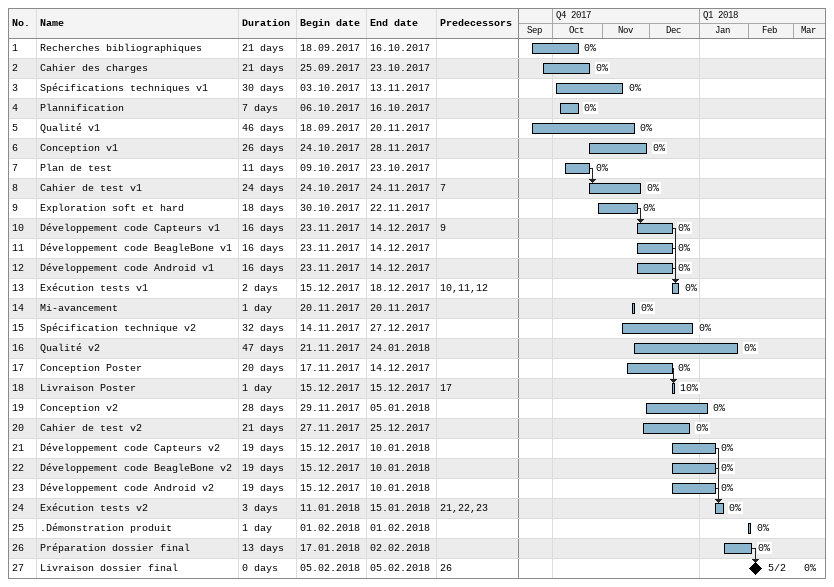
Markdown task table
| ID | Task | Duration | Start | Finish | Predecessors | % complete |
|---|---|---|---|---|---|---|
| 1 | Recherches bibliographiques | 21d | 2017-09-18 | 2017-10-16 |  | 0 |
| 2 | Cahier des charges | 21d | 2017-09-25 | 2017-10-23 |  | 0 |
| 3 | Spécifications techniques v1 | 30d | 2017-10-03 | 2017-11-13 |  | 0 |
| 4 | Plannification | 7d | 2017-10-06 | 2017-10-16 |  | 0 |
| 5 | Qualité v1 | 46d | 2017-09-18 | 2017-11-20 |  | 0 |
| 6 | Conception v1 | 26d | 2017-10-24 | 2017-11-28 |  | 0 |
| 7 | Plan de test | 11d | 2017-10-09 | 2017-10-23 |  | 0 |
| 8 | Cahier de test v1 | 24d | 2017-10-24 | 2017-11-24 | 7 | 0 |
| 9 | Exploration soft et hard | 18d | 2017-10-30 | 2017-11-22 |  | 0 |
| 10 | Développement code Capteurs v1 | 16d | 2017-11-23 | 2017-12-14 | 9 | 0 |
| 11 | Développement code BeagleBone v1 | 16d | 2017-11-23 | 2017-12-14 |  | 0 |
| 12 | Développement code Android v1 | 16d | 2017-11-23 | 2017-12-14 |  | 0 |
| 13 | Exécution tests v1 | 2d | 2017-12-15 | 2017-12-18 | 10, 11, 12 | 0 |
| 14 | Mi-avancement | 1d | 2017-11-20 | 2017-11-20 |  | 0 |
| 15 | Spécification technique v2 | 32d | 2017-11-14 | 2017-12-27 |  | 0 |
| 16 | Qualité v2 | 47d | 2017-11-21 | 2018-01-24 |  | 0 |
| 17 | Conception Poster | 20d | 2017-11-17 | 2017-12-14 |  | 0 |
| 18 | Livraison Poster | 1d | 2017-12-15 | 2017-12-15 | 17 | 10 |
| 19 | Conception v2 | 28d | 2017-11-29 | 2018-01-05 |  | 0 |
| 20 | Cahier de test v2 | 21d | 2017-11-27 | 2017-12-25 |  | 0 |
| 21 | Développement code Capteurs v2 | 19d | 2017-12-15 | 2018-01-10 |  | 0 |
| 22 | Développement code BeagleBone v2 | 19d | 2017-12-15 | 2018-01-10 |  | 0 |
| 23 | Développement code Android v2 | 19d | 2017-12-15 | 2018-01-10 |  | 0 |
| 24 | Exécution tests v2 | 3d | 2018-01-11 | 2018-01-15 | 21, 22, 23 | 0 |
| 25 | .Démonstration produit | 1d | 2018-02-01 | 2018-02-01 |  | 0 |
| 26 | Préparation dossier final | 13d | 2018-01-17 | 2018-02-02 |  | 0 |
| 27 | Livraison dossier final | 0d | 2018-02-05 | 2018-02-05 | 26 | 0 |
